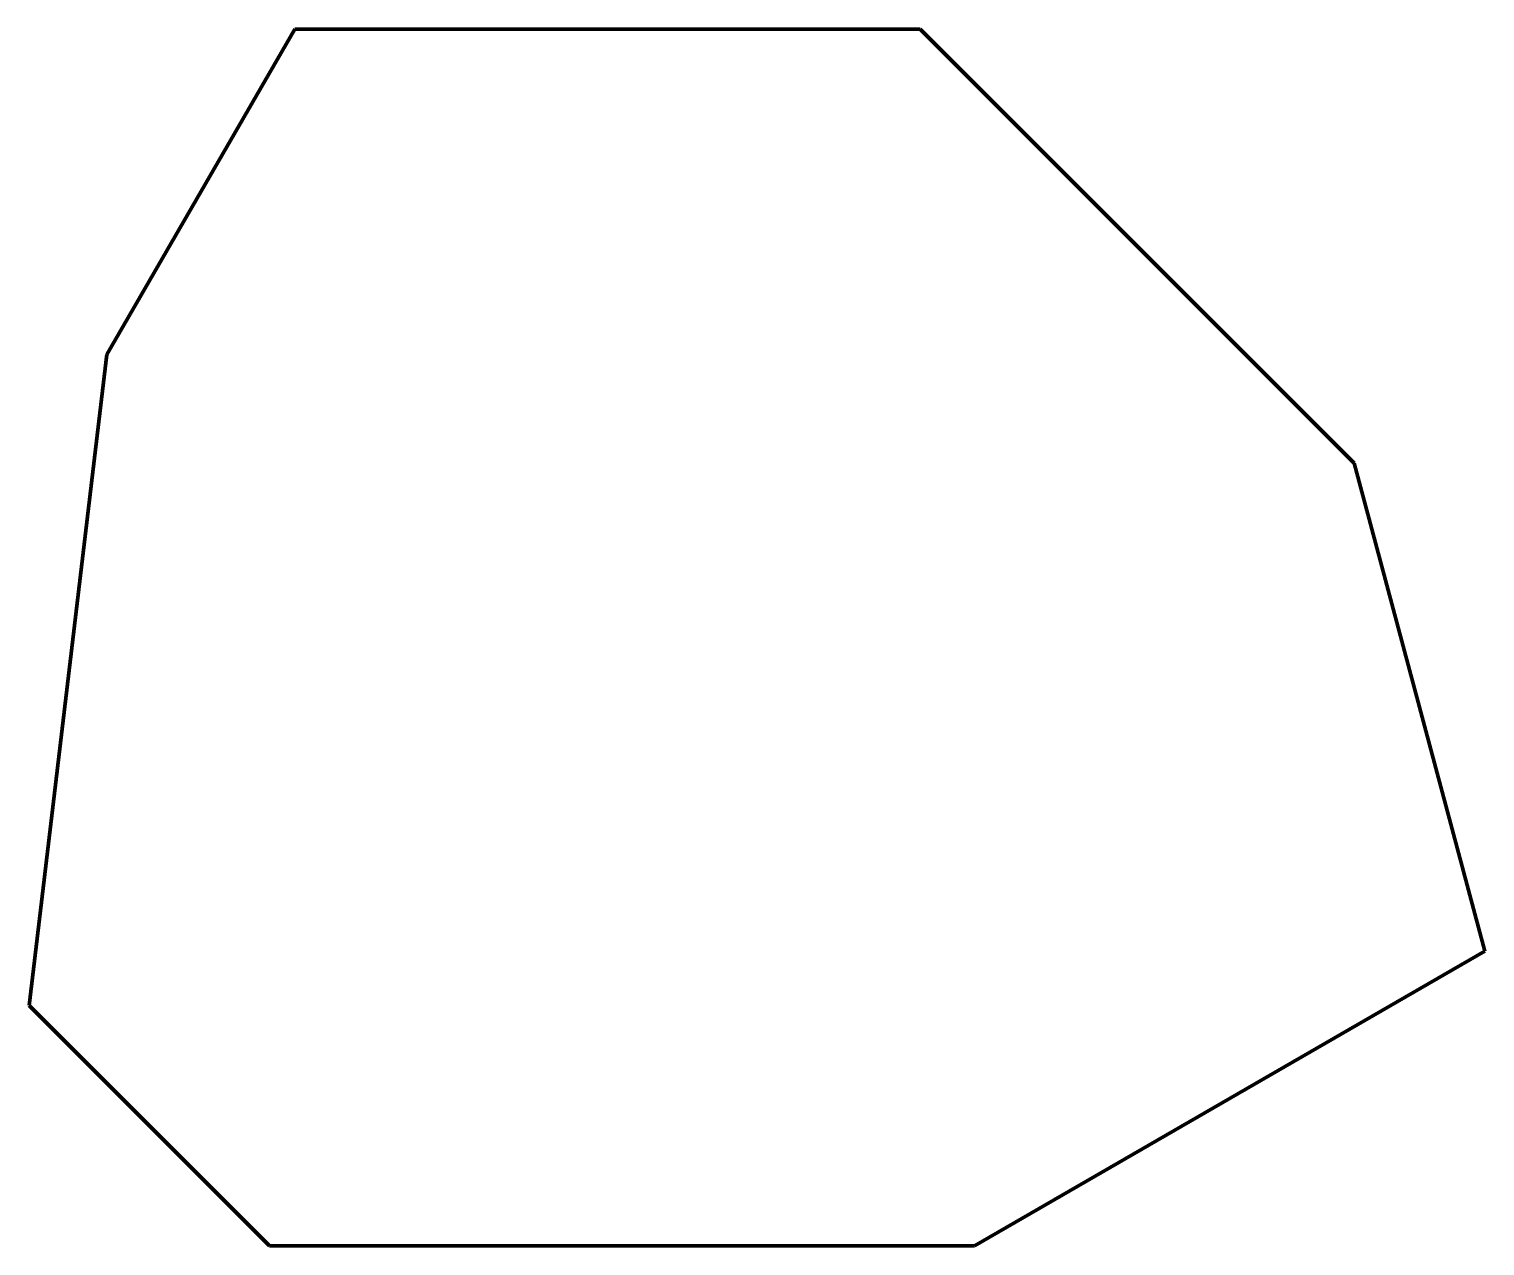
# Model space of a CAD drawing. Header units: millimetres. Extents: x -11.4 to 15.4, y -14.4 to 8.
import ezdxf

# ---------------------------------------------------------------- set-up
doc = ezdxf.new("R2010")
doc.units = ezdxf.units.MM
doc.layers.get('0').update_dxf_attribs({"color": 253, "lineweight": 70, "true_color": 0x8faf8f})

msp = doc.modelspace()

# ---------------------------------------------------------------- linework, layer by layer
for p, q in [((-10, 2), (-6.536, 8)), ((-6.536, 8), (5, 8)), ((5, 8), (13, 0)), ((-11.434, -10), (-10, 2)), ((13, 0), (15.412, -9)), ((15.412, -9), (6, -14.434)), ((-7, -14.434), (-11.434, -10)), ((6, -14.434), (-7, -14.434))]:
    msp.add_line(p, q)

doc.saveas('drawing.dxf')
